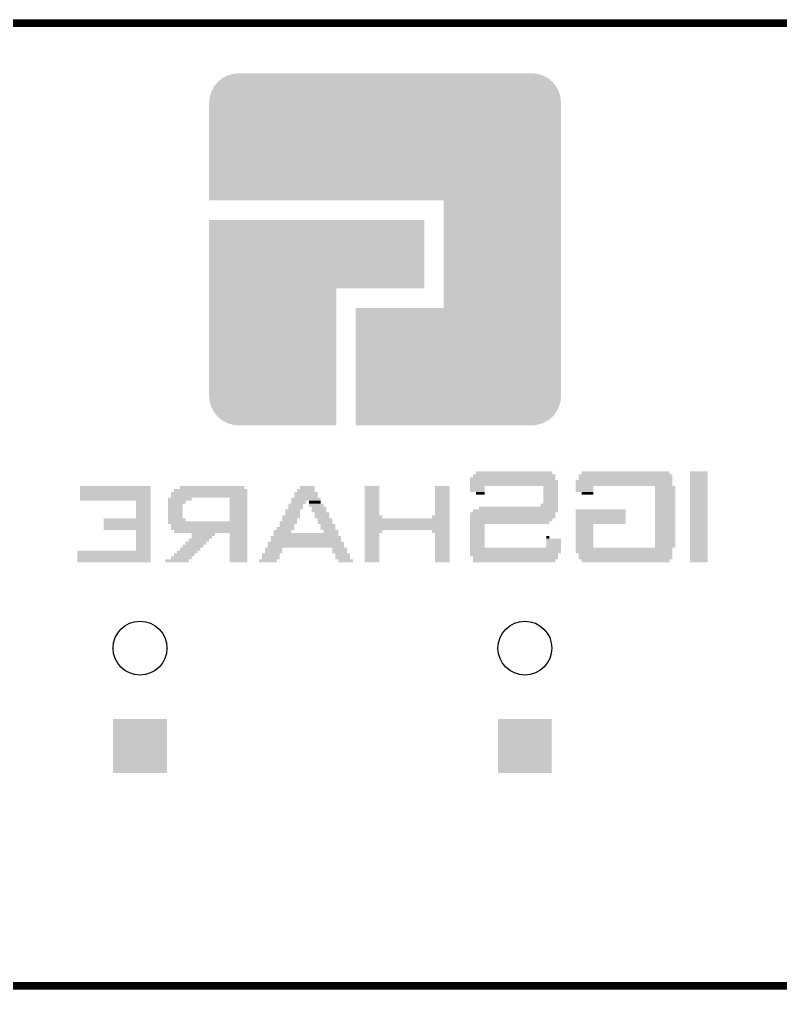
# Model space of a CAD drawing. Extents: x 0 to 150, y 0 to 25.
# Drawn here: x 71.87 to 91.64, y -0.1 to 25.1 of the extents above; entities that cross this region are included whole.
import ezdxf

# ---------------------------------------------------------------- set-up
doc = ezdxf.new("R2010")
doc.units = 0
doc.layers.get('0').update_dxf_attribs({"linetype": 'CONTINUOUS'})
doc.layers.add('MASK_BOTTOM_ART', color=5, linetype='CONTINUOUS')
doc.layers.add('SILK_BOTTOM_ART', color=12, linetype='CONTINUOUS')

# ---------------------------------------------------------------- blocks, each defined once
blk = doc.blocks.new('ROUND_14')
blk.add_circle((0, 0), 0.7)
blk = doc.blocks.new('SQUARE_29')
blk.add_solid([(0.7, 0.7), (0.7, -0.7), (-0.7, 0.7), (-0.7, -0.7)])

msp = doc.modelspace()

# ---------------------------------------------------------------- linework, layer by layer
at = {"layer": 'MASK_BOTTOM_ART', "const_width": 0.2}
msp.add_lwpolyline([(0, 2.75), (0, 1), (1, 0), (149, 0), (150, 1), (150, 24), (149, 25), (1, 25), (0, 24), (0, 2.75)], dxfattribs=at)
at = {"layer": 'SILK_BOTTOM_ART', "const_width": 0.2}
msp.add_lwpolyline([(0, 2.75), (0, 1), (1, 0), (149, 0), (150, 1), (150, 24), (149, 25), (1, 25), (0, 24), (0, 2.75)], dxfattribs=at)
at = {"layer": 'SILK_BOTTOM_ART'}
for points in [[(77.410702, 23.6848), (77.558002, 23.7), (85.327902, 23.6848), (85.178, 23.7)], [(76.9255, 23.3596), (77.019498, 23.476498), (85.813002, 23.3596), (85.716502, 23.476498)], [(77.019498, 23.476498), (77.019502, 23.476502), (85.716502, 23.476498), (85.716498, 23.476502)], [(77.019502, 23.476502), (77.136398, 23.5705), (85.716498, 23.476502), (85.6022, 23.5705)], [(77.136398, 23.5705), (77.136402, 23.570502), (85.6022, 23.5705), (85.602198, 23.570502)], [(77.136402, 23.570502), (77.265898, 23.6416), (85.602198, 23.570502), (85.470102, 23.6416)], [(77.265898, 23.6416), (77.265902, 23.641602), (85.470102, 23.6416), (85.470096, 23.641602)], [(77.265902, 23.641602), (77.410702, 23.6848), (85.470096, 23.641602), (85.327902, 23.6848)], [(76.8112, 23.085302), (76.854398, 23.230098), (85.9248, 23.085302), (85.881602, 23.230098)], [(76.854398, 23.230098), (76.8544, 23.230102), (85.881602, 23.230098), (85.8816, 23.230102)], [(76.8544, 23.230102), (76.925498, 23.359598), (85.8816, 23.230102), (85.813002, 23.359598)], [(76.925498, 23.359598), (76.9255, 23.3596), (85.813002, 23.359598), (85.813002, 23.3596)], [(76.796, 22.938), (76.811198, 23.085298), (85.94, 22.938), (85.9248, 23.085298)], [(76.796, 22.937998), (76.796, 22.938), (85.94, 22.937998), (85.94, 22.938)], [(76.796, 20.39802), (76.796, 22.937998), (85.94, 20.39802), (85.94, 22.937998)], [(76.811198, 23.085298), (76.8112, 23.085302), (85.9248, 23.085298), (85.9248, 23.085302)], [(82.89198, 20.398), (76.796, 20.39802), (85.94, 20.398), (85.94, 20.39802)], [(82.892, 17.60402), (82.89198, 20.398), (85.94, 17.60402), (85.94, 20.398)], [(76.796012, 18.112), (76.796018, 19.88998), (82.38398, 18.112), (82.384, 19.88998)], [(76.796018, 19.88998), (76.79602, 19.89), (82.384, 19.88998), (76.79602, 19.89)], [(76.796, 15.318002), (76.796012, 18.11198), (80.097984, 15.318002), (80.098, 18.11198)], [(76.796012, 18.11198), (76.796012, 18.112), (80.098, 18.11198), (82.38398, 18.112)], [(80.606004, 15.318), (80.60602, 17.604), (85.94, 15.318), (85.94, 17.604)], [(80.60602, 17.604), (82.892, 17.60402), (85.94, 17.604), (85.94, 17.60402)], [(76.8112, 15.168102), (76.796, 15.318002), (80.097982, 15.168102), (80.097984, 15.318002)], [(76.854398, 15.025902), (76.8112, 15.168102), (80.097982, 15.025902), (80.097982, 15.168102)], [(80.606002, 15.025898), (80.606004, 15.168098), (85.8816, 15.025898), (85.9248, 15.168098)], [(80.606004, 15.168098), (80.606004, 15.318), (85.9248, 15.168098), (85.94, 15.318)], [(76.925498, 14.893802), (76.854398, 15.025902), (80.09798, 14.893802), (80.097982, 15.025902)], [(77.019498, 14.777002), (76.925498, 14.893802), (80.09798, 14.777002), (80.09798, 14.893802)], [(80.606, 14.776998), (80.606002, 14.8938), (85.716498, 14.776998), (85.813, 14.8938)], [(80.606002, 14.8938), (80.606002, 15.025898), (85.813, 14.8938), (85.8816, 15.025898)], [(77.1364, 14.683), (77.019498, 14.777002), (80.09798, 14.683), (80.09798, 14.777002)], [(77.265898, 14.6144), (77.1364, 14.683), (80.09798, 14.6144), (80.09798, 14.683)], [(80.606, 14.682998), (80.606, 14.776998), (85.602198, 14.682998), (85.716498, 14.776998)], [(80.606, 14.614398), (80.606, 14.682998), (85.470098, 14.614398), (85.602198, 14.682998)], [(77.410698, 14.5712), (77.265898, 14.6144), (80.09798, 14.5712), (80.09798, 14.6144)], [(77.558002, 14.556), (77.410698, 14.5712), (80.09798, 14.556), (80.09798, 14.5712)], [(80.606, 14.5712), (80.606, 14.614398), (85.327898, 14.5712), (85.470098, 14.614398)], [(80.606, 14.55602), (80.606, 14.5712), (85.178194, 14.55602), (85.327898, 14.5712)], [(85.177998, 14.556), (80.606, 14.55602), (85.177998, 14.556), (85.178194, 14.55602)], [(83.73022, 13.36218), (83.73022, 13.3622), (85.7114, 13.36218), (83.73022, 13.3622)], [(83.73022, 13.286), (83.73022, 13.36218), (85.71138, 13.286), (85.7114, 13.36218)], [(86.47342, 13.36218), (86.47342, 13.3622), (88.7594, 13.36218), (86.47342, 13.3622)], [(86.47342, 13.286), (86.47342, 13.36218), (88.75938, 13.286), (88.7594, 13.36218)], [(89.29282, 13.36218), (89.29282, 13.3622), (89.75, 13.36218), (89.29282, 13.3622)], [(89.29282, 13.286), (89.29282, 13.36218), (89.74998, 13.286), (89.75, 13.36218)], [(83.57782, 13.20728), (83.57782, 13.2073), (85.7876, 13.20728), (83.57782, 13.2073)], [(83.57782, 13.1336), (83.57782, 13.20728), (85.78758, 13.1336), (85.7876, 13.20728)], [(83.57782, 13.13358), (83.57782, 13.1336), (85.8638, 13.13358), (83.57782, 13.1336)], [(83.57782, 13.0574), (83.57782, 13.13358), (85.86378, 13.0574), (85.8638, 13.13358)], [(83.65402, 13.28598), (83.65402, 13.286), (85.7876, 13.28598), (83.65402, 13.286)], [(83.65402, 13.2073), (83.65402, 13.28598), (85.78758, 13.2073), (85.7876, 13.28598)], [(86.32102, 13.13358), (86.32102, 13.1336), (88.8356, 13.13358), (86.32102, 13.1336)], [(86.32102, 13.0574), (86.32102, 13.13358), (88.83558, 13.0574), (88.8356, 13.13358)], [(86.39722, 13.28598), (86.39722, 13.286), (88.8356, 13.28598), (86.39722, 13.286)], [(86.39722, 13.2073), (86.39722, 13.28598), (88.83558, 13.2073), (88.8356, 13.28598)], [(86.39722, 13.20728), (86.39722, 13.2073), (88.8356, 13.20728), (86.39722, 13.2073)], [(86.39722, 13.1336), (86.39722, 13.20728), (88.83558, 13.1336), (88.8356, 13.20728)], [(89.29282, 13.28598), (89.29282, 13.286), (89.75, 13.28598), (89.29282, 13.286)], [(89.29282, 13.2073), (89.29282, 13.28598), (89.74998, 13.2073), (89.75, 13.28598)], [(89.29282, 13.20728), (89.29282, 13.2073), (89.75, 13.20728), (89.29282, 13.2073)], [(89.29282, 13.1336), (89.29282, 13.20728), (89.74998, 13.1336), (89.75, 13.20728)], [(89.29282, 13.13358), (89.29282, 13.1336), (89.75, 13.13358), (89.29282, 13.1336)], [(89.29282, 13.0574), (89.29282, 13.13358), (89.74998, 13.0574), (89.75, 13.13358)], [(73.44322, 12.98118), (73.44322, 12.9812), (75.2745, 12.98118), (73.44322, 12.9812)], [(73.44322, 12.905), (73.44322, 12.98118), (75.27448, 12.905), (75.2745, 12.98118)], [(73.44322, 12.90498), (73.44322, 12.905), (75.2745, 12.90498), (73.44322, 12.905)], [(73.44322, 12.8288), (73.44322, 12.90498), (75.27448, 12.8288), (75.2745, 12.90498)], [(75.88162, 12.90498), (75.88162, 12.905), (77.7866, 12.90498), (75.88162, 12.905)], [(75.88162, 12.8288), (75.88162, 12.90498), (77.78658, 12.8288), (77.7866, 12.90498)], [(76.03402, 12.98118), (76.03402, 12.9812), (77.7104, 12.98118), (76.03402, 12.9812)], [(76.03402, 12.905), (76.03402, 12.98118), (77.71038, 12.905), (77.7104, 12.98118)], [(79.08202, 12.90498), (79.08202, 12.905), (79.5392, 12.90498), (79.08202, 12.905)], [(79.08202, 12.8288), (79.08202, 12.90498), (79.53918, 12.8288), (79.5392, 12.90498)], [(79.15822, 12.98118), (79.15822, 12.9812), (79.5392, 12.98118), (79.15822, 12.9812)], [(79.15822, 12.905), (79.15822, 12.98118), (79.53918, 12.905), (79.5392, 12.98118)], [(80.83462, 12.98118), (80.83462, 12.9812), (81.2156, 12.98118), (80.83462, 12.9812)], [(80.83462, 12.905), (80.83462, 12.98118), (81.21558, 12.905), (81.2156, 12.98118)], [(80.83462, 12.90498), (80.83462, 12.905), (81.2156, 12.90498), (80.83462, 12.905)], [(80.83462, 12.8288), (80.83462, 12.90498), (81.21558, 12.8288), (81.2156, 12.90498)], [(82.66342, 12.98118), (82.66342, 12.9812), (83.0444, 12.98118), (82.66342, 12.9812)], [(82.66342, 12.905), (82.66342, 12.98118), (83.04438, 12.905), (83.0444, 12.98118)], [(82.66342, 12.90498), (82.66342, 12.905), (83.0444, 12.90498), (82.66342, 12.905)], [(82.66342, 12.8288), (82.66342, 12.90498), (83.04438, 12.8288), (83.0444, 12.90498)], [(83.57782, 13.05738), (83.57782, 13.0574), (85.8638, 13.05738), (83.57782, 13.0574)], [(83.57782, 12.9812), (83.57782, 13.05738), (85.86378, 12.9812), (85.8638, 13.05738)], [(83.57782, 12.98118), (83.57782, 12.9812), (83.9588, 12.98118), (83.57782, 12.9812)], [(83.57782, 12.905), (83.57782, 12.98118), (83.95878, 12.905), (83.9588, 12.98118)], [(83.57782, 12.90498), (83.57782, 12.905), (83.9588, 12.90498), (83.57782, 12.905)], [(83.57782, 12.8288), (83.57782, 12.90498), (83.95878, 12.8288), (83.9588, 12.90498)], [(85.48282, 12.98118), (85.48282, 12.9812), (85.8638, 12.98118), (85.48282, 12.9812)], [(85.48282, 12.905), (85.48282, 12.98118), (85.86378, 12.905), (85.8638, 12.98118)], [(85.48282, 12.90498), (85.48282, 12.905), (85.8638, 12.90498), (85.48282, 12.905)], [(85.48282, 12.8288), (85.48282, 12.90498), (85.86378, 12.8288), (85.8638, 12.90498)], [(86.32102, 13.05738), (86.32102, 13.0574), (88.8356, 13.05738), (86.32102, 13.0574)], [(86.32102, 12.9812), (86.32102, 13.05738), (88.83558, 12.9812), (88.8356, 13.05738)], [(86.32102, 12.98118), (86.32102, 12.9812), (86.7782, 12.98118), (86.32102, 12.9812)], [(86.32102, 12.905), (86.32102, 12.98118), (86.77818, 12.905), (86.7782, 12.98118)], [(86.32102, 12.90498), (86.32102, 12.905), (86.7782, 12.90498), (86.32102, 12.905)], [(86.32102, 12.8288), (86.32102, 12.90498), (86.77818, 12.8288), (86.7782, 12.90498)], [(88.37842, 12.98118), (88.37842, 12.9812), (88.9118, 12.98118), (88.37842, 12.9812)], [(88.37842, 12.905), (88.37842, 12.98118), (88.91178, 12.905), (88.9118, 12.98118)], [(88.37842, 12.90498), (88.37842, 12.905), (88.9118, 12.90498), (88.37842, 12.905)], [(88.37842, 12.8288), (88.37842, 12.90498), (88.91178, 12.8288), (88.9118, 12.90498)], [(89.29282, 13.05738), (89.29282, 13.0574), (89.75, 13.05738), (89.29282, 13.0574)], [(89.29282, 12.9812), (89.29282, 13.05738), (89.74998, 12.9812), (89.75, 13.05738)], [(89.29282, 12.98118), (89.29282, 12.9812), (89.75, 12.98118), (89.29282, 12.9812)], [(89.29282, 12.905), (89.29282, 12.98118), (89.74998, 12.905), (89.75, 12.98118)], [(89.29282, 12.90498), (89.29282, 12.905), (89.75, 12.90498), (89.29282, 12.905)], [(89.29282, 12.8288), (89.29282, 12.90498), (89.74998, 12.8288), (89.75, 12.90498)], [(73.44322, 12.82878), (73.44322, 12.8288), (75.2745, 12.82878), (73.44322, 12.8288)], [(73.44322, 12.7526), (73.44322, 12.82878), (75.27448, 12.7526), (75.2745, 12.82878)], [(73.44322, 12.75258), (73.44322, 12.7526), (75.2745, 12.75258), (73.44322, 12.7526)], [(73.44322, 12.6764), (73.44322, 12.75258), (75.27448, 12.6764), (75.2745, 12.75258)], [(73.44322, 12.67638), (73.44322, 12.6764), (75.2745, 12.67638), (73.44322, 12.6764)], [(73.44322, 12.6002), (73.44322, 12.67638), (75.27448, 12.6002), (75.2745, 12.67638)], [(74.89102, 12.60018), (74.89102, 12.6002), (75.2745, 12.60018), (74.89102, 12.6002)], [(74.89102, 12.524), (74.89102, 12.60018), (75.27448, 12.524), (75.2745, 12.60018)], [(75.72922, 12.67638), (75.72922, 12.6764), (76.3388, 12.67638), (75.72922, 12.6764)], [(75.72922, 12.6002), (75.72922, 12.67638), (76.33878, 12.6002), (76.3388, 12.67638)], [(75.72922, 12.60018), (75.72922, 12.6002), (76.1864, 12.60018), (75.72922, 12.6002)], [(75.72922, 12.524), (75.72922, 12.60018), (76.18638, 12.524), (76.1864, 12.60018)], [(75.80542, 12.82878), (75.80542, 12.8288), (77.7866, 12.82878), (75.80542, 12.8288)], [(75.80542, 12.7526), (75.80542, 12.82878), (77.78658, 12.7526), (77.7866, 12.82878)], [(75.80542, 12.75258), (75.80542, 12.7526), (77.7866, 12.75258), (75.80542, 12.7526)], [(75.80542, 12.6764), (75.80542, 12.75258), (77.78658, 12.6764), (77.7866, 12.75258)], [(77.32942, 12.67638), (77.32942, 12.6764), (77.7866, 12.67638), (77.32942, 12.6764)], [(77.32942, 12.6002), (77.32942, 12.67638), (77.78658, 12.6002), (77.7866, 12.67638)], [(77.32942, 12.60018), (77.32942, 12.6002), (77.7866, 12.60018), (77.32942, 12.6002)], [(77.32942, 12.524), (77.32942, 12.60018), (77.78658, 12.524), (77.7866, 12.60018)], [(78.92962, 12.67638), (78.92962, 12.6764), (79.6916, 12.67638), (78.92962, 12.6764)], [(78.92962, 12.6002), (78.92962, 12.67638), (79.69158, 12.6002), (79.6916, 12.67638)], [(78.92962, 12.60018), (78.92962, 12.6002), (79.3106, 12.60018), (78.92962, 12.6002)], [(78.92962, 12.524), (78.92962, 12.60018), (79.31058, 12.524), (79.3106, 12.60018)], [(79.00582, 12.82878), (79.00582, 12.8288), (79.6154, 12.82878), (79.00582, 12.8288)], [(79.00582, 12.7526), (79.00582, 12.82878), (79.61538, 12.7526), (79.6154, 12.82878)], [(79.00582, 12.75258), (79.00582, 12.7526), (79.6154, 12.75258), (79.00582, 12.7526)], [(79.00582, 12.6764), (79.00582, 12.75258), (79.61538, 12.6764), (79.6154, 12.75258)], [(79.38932, 12.60018), (79.38932, 12.6002), (79.6916, 12.60018), (79.38932, 12.6002)], [(79.38932, 12.524), (79.38932, 12.60018), (79.69158, 12.524), (79.6916, 12.60018)], [(80.83462, 12.82878), (80.83462, 12.8288), (81.2156, 12.82878), (80.83462, 12.8288)], [(80.83462, 12.7526), (80.83462, 12.82878), (81.21558, 12.7526), (81.2156, 12.82878)], [(80.83462, 12.75258), (80.83462, 12.7526), (81.2156, 12.75258), (80.83462, 12.7526)], [(80.83462, 12.6764), (80.83462, 12.75258), (81.21558, 12.6764), (81.2156, 12.75258)], [(80.83462, 12.67638), (80.83462, 12.6764), (81.2156, 12.67638), (80.83462, 12.6764)], [(80.83462, 12.6002), (80.83462, 12.67638), (81.21558, 12.6002), (81.2156, 12.67638)], [(80.83462, 12.60018), (80.83462, 12.6002), (81.2156, 12.60018), (80.83462, 12.6002)], [(80.83462, 12.524), (80.83462, 12.60018), (81.21558, 12.524), (81.2156, 12.60018)], [(82.66342, 12.82878), (82.66342, 12.8288), (83.0444, 12.82878), (82.66342, 12.8288)], [(82.66342, 12.7526), (82.66342, 12.82878), (83.04438, 12.7526), (83.0444, 12.82878)], [(82.66342, 12.75258), (82.66342, 12.7526), (83.0444, 12.75258), (82.66342, 12.7526)], [(82.66342, 12.6764), (82.66342, 12.75258), (83.04438, 12.6764), (83.0444, 12.75258)], [(82.66342, 12.67638), (82.66342, 12.6764), (83.0444, 12.67638), (82.66342, 12.6764)], [(82.66342, 12.6002), (82.66342, 12.67638), (83.04438, 12.6002), (83.0444, 12.67638)], [(82.66342, 12.60018), (82.66342, 12.6002), (83.0444, 12.60018), (82.66342, 12.6002)], [(82.66342, 12.524), (82.66342, 12.60018), (83.04438, 12.524), (83.0444, 12.60018)], [(83.73022, 12.82878), (83.73022, 12.8288), (83.9588, 12.82878), (83.73022, 12.8288)], [(83.73022, 12.7526), (83.73022, 12.82878), (83.95878, 12.7526), (83.9588, 12.82878)], [(85.48282, 12.82878), (85.48282, 12.8288), (85.8638, 12.82878), (85.48282, 12.8288)], [(85.48282, 12.7526), (85.48282, 12.82878), (85.86378, 12.7526), (85.8638, 12.82878)], [(85.48282, 12.75258), (85.48282, 12.7526), (85.8638, 12.75258), (85.48282, 12.7526)], [(85.48282, 12.6764), (85.48282, 12.75258), (85.86378, 12.6764), (85.8638, 12.75258)], [(85.48282, 12.67638), (85.48282, 12.6764), (85.8638, 12.67638), (85.48282, 12.6764)], [(85.48282, 12.6002), (85.48282, 12.67638), (85.86378, 12.6002), (85.8638, 12.67638)], [(85.48282, 12.60018), (85.48282, 12.6002), (85.8638, 12.60018), (85.48282, 12.6002)], [(85.48282, 12.524), (85.48282, 12.60018), (85.86378, 12.524), (85.8638, 12.60018)], [(86.47342, 12.82878), (86.47342, 12.8288), (86.7782, 12.82878), (86.47342, 12.8288)], [(86.47342, 12.7526), (86.47342, 12.82878), (86.77818, 12.7526), (86.7782, 12.82878)], [(88.37842, 12.82878), (88.37842, 12.8288), (88.9118, 12.82878), (88.37842, 12.8288)], [(88.37842, 12.7526), (88.37842, 12.82878), (88.91178, 12.7526), (88.9118, 12.82878)], [(88.37842, 12.75258), (88.37842, 12.7526), (88.9118, 12.75258), (88.37842, 12.7526)], [(88.37842, 12.6764), (88.37842, 12.75258), (88.91178, 12.6764), (88.9118, 12.75258)], [(88.37842, 12.67638), (88.37842, 12.6764), (88.9118, 12.67638), (88.37842, 12.6764)], [(88.37842, 12.6002), (88.37842, 12.67638), (88.91178, 12.6002), (88.9118, 12.67638)], [(88.37842, 12.60018), (88.37842, 12.6002), (88.9118, 12.60018), (88.37842, 12.6002)], [(88.37842, 12.524), (88.37842, 12.60018), (88.91178, 12.524), (88.9118, 12.60018)], [(89.29282, 12.82878), (89.29282, 12.8288), (89.75, 12.82878), (89.29282, 12.8288)], [(89.29282, 12.7526), (89.29282, 12.82878), (89.74998, 12.7526), (89.75, 12.82878)], [(89.29282, 12.75258), (89.29282, 12.7526), (89.75, 12.75258), (89.29282, 12.7526)], [(89.29282, 12.6764), (89.29282, 12.75258), (89.74998, 12.6764), (89.75, 12.75258)], [(89.29282, 12.67638), (89.29282, 12.6764), (89.75, 12.67638), (89.29282, 12.6764)], [(89.29282, 12.6002), (89.29282, 12.67638), (89.74998, 12.6002), (89.75, 12.67638)], [(89.29282, 12.60018), (89.29282, 12.6002), (89.75, 12.60018), (89.29282, 12.6002)], [(89.29282, 12.524), (89.29282, 12.60018), (89.74998, 12.524), (89.75, 12.60018)], [(74.89102, 12.52398), (74.89102, 12.524), (75.2745, 12.52398), (74.89102, 12.524)], [(74.89102, 12.4478), (74.89102, 12.52398), (75.27448, 12.4478), (75.2745, 12.52398)], [(74.89102, 12.44778), (74.89102, 12.4478), (75.2745, 12.44778), (74.89102, 12.4478)], [(74.89102, 12.3716), (74.89102, 12.44778), (75.27448, 12.3716), (75.2745, 12.44778)], [(74.89102, 12.37158), (74.89102, 12.3716), (75.2745, 12.37158), (74.89102, 12.3716)], [(74.89102, 12.2929), (74.89102, 12.37158), (75.27448, 12.2929), (75.2745, 12.37158)], [(75.72922, 12.52398), (75.72922, 12.524), (76.1102, 12.52398), (75.72922, 12.524)], [(75.72922, 12.4478), (75.72922, 12.52398), (76.11018, 12.4478), (76.1102, 12.52398)], [(75.72922, 12.44778), (75.72922, 12.4478), (76.1102, 12.44778), (75.72922, 12.4478)], [(75.72922, 12.3716), (75.72922, 12.44778), (76.11018, 12.3716), (76.1102, 12.44778)], [(75.72922, 12.37158), (75.72922, 12.3716), (76.1102, 12.37158), (75.72922, 12.3716)], [(75.72922, 12.2929), (75.72922, 12.37158), (76.11018, 12.2929), (76.1102, 12.37158)], [(77.32942, 12.52398), (77.32942, 12.524), (77.7866, 12.52398), (77.32942, 12.524)], [(77.32942, 12.4478), (77.32942, 12.52398), (77.78658, 12.4478), (77.7866, 12.52398)], [(77.32942, 12.44778), (77.32942, 12.4478), (77.7866, 12.44778), (77.32942, 12.4478)], [(77.32942, 12.3716), (77.32942, 12.44778), (77.78658, 12.3716), (77.7866, 12.44778)], [(77.32942, 12.37158), (77.32942, 12.3716), (77.7866, 12.37158), (77.32942, 12.3716)], [(77.32942, 12.2929), (77.32942, 12.37158), (77.78658, 12.2929), (77.7866, 12.37158)], [(78.77722, 12.37158), (78.77722, 12.3716), (79.1582, 12.37158), (78.77722, 12.3716)], [(78.77722, 12.2929), (78.77722, 12.37158), (79.15818, 12.2929), (79.1582, 12.37158)], [(78.85342, 12.52398), (78.85342, 12.524), (79.2344, 12.52398), (78.85342, 12.524)], [(78.85342, 12.4478), (78.85342, 12.52398), (79.23438, 12.4478), (79.2344, 12.52398)], [(78.85342, 12.44778), (78.85342, 12.4478), (79.2344, 12.44778), (78.85342, 12.4478)], [(78.85342, 12.3716), (78.85342, 12.44778), (79.23438, 12.3716), (79.2344, 12.44778)], [(79.38932, 12.52398), (79.38932, 12.524), (79.7678, 12.52398), (79.38932, 12.524)], [(79.38932, 12.4478), (79.38932, 12.52398), (79.76778, 12.4478), (79.7678, 12.52398)], [(79.46302, 12.44778), (79.46302, 12.4478), (79.844, 12.44778), (79.46302, 12.4478)], [(79.46302, 12.3716), (79.46302, 12.44778), (79.84398, 12.3716), (79.844, 12.44778)], [(79.46302, 12.37158), (79.46302, 12.3716), (79.844, 12.37158), (79.46302, 12.3716)], [(79.46302, 12.2929), (79.46302, 12.37158), (79.84398, 12.2929), (79.844, 12.37158)], [(80.83462, 12.52398), (80.83462, 12.524), (81.2156, 12.52398), (80.83462, 12.524)], [(80.83462, 12.4478), (80.83462, 12.52398), (81.21558, 12.4478), (81.2156, 12.52398)], [(80.83462, 12.44778), (80.83462, 12.4478), (81.2156, 12.44778), (80.83462, 12.4478)], [(80.83462, 12.3716), (80.83462, 12.44778), (81.21558, 12.3716), (81.2156, 12.44778)], [(80.83462, 12.37158), (80.83462, 12.3716), (81.2156, 12.37158), (80.83462, 12.3716)], [(80.83462, 12.2929), (80.83462, 12.37158), (81.21558, 12.2929), (81.2156, 12.37158)], [(82.66342, 12.52398), (82.66342, 12.524), (83.0444, 12.52398), (82.66342, 12.524)], [(82.66342, 12.4478), (82.66342, 12.52398), (83.04438, 12.4478), (83.0444, 12.52398)], [(82.66342, 12.44778), (82.66342, 12.4478), (83.0444, 12.44778), (82.66342, 12.4478)], [(82.66342, 12.3716), (82.66342, 12.44778), (83.04438, 12.3716), (83.0444, 12.44778)], [(82.66342, 12.37158), (82.66342, 12.3716), (83.0444, 12.37158), (82.66342, 12.3716)], [(82.66342, 12.2929), (82.66342, 12.37158), (83.04438, 12.2929), (83.0444, 12.37158)], [(83.65402, 12.37158), (83.65402, 12.3716), (85.8638, 12.37158), (83.65402, 12.3716)], [(83.65402, 12.2929), (83.65402, 12.37158), (85.86378, 12.2929), (85.8638, 12.37158)], [(83.80642, 12.44778), (83.80642, 12.4478), (85.8638, 12.44778), (83.80642, 12.4478)], [(83.80642, 12.3716), (83.80642, 12.44778), (85.86378, 12.3716), (85.8638, 12.44778)], [(85.40662, 12.52398), (85.40662, 12.524), (85.8638, 12.52398), (85.40662, 12.524)], [(85.40662, 12.4478), (85.40662, 12.52398), (85.86378, 12.4478), (85.8638, 12.52398)], [(86.32102, 12.37158), (86.32102, 12.3716), (87.6164, 12.37158), (86.32102, 12.3716)], [(86.32102, 12.2929), (86.32102, 12.37158), (87.61638, 12.2929), (87.6164, 12.37158)], [(88.37842, 12.52398), (88.37842, 12.524), (88.9118, 12.52398), (88.37842, 12.524)], [(88.37842, 12.4478), (88.37842, 12.52398), (88.91178, 12.4478), (88.9118, 12.52398)], [(88.37842, 12.44778), (88.37842, 12.4478), (88.9118, 12.44778), (88.37842, 12.4478)], [(88.37842, 12.3716), (88.37842, 12.44778), (88.91178, 12.3716), (88.9118, 12.44778)], [(88.37842, 12.37158), (88.37842, 12.3716), (88.9118, 12.37158), (88.37842, 12.3716)], [(88.37842, 12.2929), (88.37842, 12.37158), (88.91178, 12.2929), (88.9118, 12.37158)], [(89.29282, 12.52398), (89.29282, 12.524), (89.75, 12.52398), (89.29282, 12.524)], [(89.29282, 12.4478), (89.29282, 12.52398), (89.74998, 12.4478), (89.75, 12.52398)], [(89.29282, 12.44778), (89.29282, 12.4478), (89.75, 12.44778), (89.29282, 12.4478)], [(89.29282, 12.3716), (89.29282, 12.44778), (89.74998, 12.3716), (89.75, 12.44778)], [(89.29282, 12.37158), (89.29282, 12.3716), (89.75, 12.37158), (89.29282, 12.3716)], [(89.29282, 12.2929), (89.29282, 12.37158), (89.74998, 12.2929), (89.75, 12.37158)], [(74.05282, 12.14298), (74.05282, 12.143), (75.2745, 12.14298), (74.05282, 12.143)], [(74.05282, 12.0668), (74.05282, 12.14298), (75.27448, 12.0668), (75.2745, 12.14298)], [(74.89102, 12.29288), (74.89102, 12.2929), (75.2745, 12.29288), (74.89102, 12.2929)], [(74.89102, 12.2192), (74.89102, 12.29288), (75.27448, 12.2192), (75.2745, 12.29288)], [(74.89102, 12.21918), (74.89102, 12.2192), (75.2745, 12.21918), (74.89102, 12.2192)], [(74.89102, 12.143), (74.89102, 12.21918), (75.27448, 12.143), (75.2745, 12.21918)], [(75.72922, 12.29288), (75.72922, 12.2929), (76.1102, 12.29288), (75.72922, 12.2929)], [(75.72922, 12.2192), (75.72922, 12.29288), (76.11018, 12.2192), (76.1102, 12.29288)], [(75.72922, 12.21918), (75.72922, 12.2192), (76.1102, 12.21918), (75.72922, 12.2192)], [(75.72922, 12.143), (75.72922, 12.21918), (76.11018, 12.143), (76.1102, 12.21918)], [(75.72922, 12.14298), (75.72922, 12.143), (76.1864, 12.14298), (75.72922, 12.143)], [(75.72922, 12.0668), (75.72922, 12.14298), (76.18638, 12.0668), (76.1864, 12.14298)], [(77.32942, 12.29288), (77.32942, 12.2929), (77.7866, 12.29288), (77.32942, 12.2929)], [(77.32942, 12.2192), (77.32942, 12.29288), (77.78658, 12.2192), (77.7866, 12.29288)], [(77.32942, 12.21918), (77.32942, 12.2192), (77.7866, 12.21918), (77.32942, 12.2192)], [(77.32942, 12.143), (77.32942, 12.21918), (77.78658, 12.143), (77.7866, 12.21918)], [(77.32942, 12.14298), (77.32942, 12.143), (77.7866, 12.14298), (77.32942, 12.143)], [(77.32942, 12.0668), (77.32942, 12.14298), (77.78658, 12.0668), (77.7866, 12.14298)], [(78.70102, 12.21918), (78.70102, 12.2192), (79.1582, 12.21918), (78.70102, 12.2192)], [(78.70102, 12.143), (78.70102, 12.21918), (79.15818, 12.143), (79.1582, 12.21918)], [(78.70102, 12.14298), (78.70102, 12.143), (79.082, 12.14298), (78.70102, 12.143)], [(78.70102, 12.0668), (78.70102, 12.14298), (79.08198, 12.0668), (79.082, 12.14298)], [(78.77722, 12.29288), (78.77722, 12.2929), (79.1582, 12.29288), (78.77722, 12.2929)], [(78.77722, 12.2192), (78.77722, 12.29288), (79.15818, 12.2192), (79.1582, 12.29288)], [(79.53922, 12.29288), (79.53922, 12.2929), (79.9202, 12.29288), (79.53922, 12.2929)], [(79.53922, 12.2192), (79.53922, 12.29288), (79.92018, 12.2192), (79.9202, 12.29288)], [(79.53922, 12.21918), (79.53922, 12.2192), (79.9202, 12.21918), (79.53922, 12.2192)], [(79.53922, 12.143), (79.53922, 12.21918), (79.92018, 12.143), (79.9202, 12.21918)], [(79.61542, 12.14298), (79.61542, 12.143), (79.9964, 12.14298), (79.61542, 12.143)], [(79.61542, 12.0668), (79.61542, 12.14298), (79.99638, 12.0668), (79.9964, 12.14298)], [(80.83462, 12.29288), (80.83462, 12.2929), (81.2156, 12.29288), (80.83462, 12.2929)], [(80.83462, 12.2192), (80.83462, 12.29288), (81.21558, 12.2192), (81.2156, 12.29288)], [(80.83462, 12.21918), (80.83462, 12.2192), (81.2918, 12.21918), (80.83462, 12.2192)], [(80.83462, 12.143), (80.83462, 12.21918), (81.29178, 12.143), (81.2918, 12.21918)], [(80.83462, 12.14298), (80.83462, 12.143), (83.0444, 12.14298), (80.83462, 12.143)], [(80.83462, 12.0668), (80.83462, 12.14298), (83.04438, 12.0668), (83.0444, 12.14298)], [(82.58972, 12.21918), (82.58972, 12.2192), (83.0444, 12.21918), (82.58972, 12.2192)], [(82.58972, 12.143), (82.58972, 12.21918), (83.04438, 12.143), (83.0444, 12.21918)], [(82.66342, 12.29288), (82.66342, 12.2929), (83.0444, 12.29288), (82.66342, 12.2929)], [(82.66342, 12.2192), (82.66342, 12.29288), (83.04438, 12.2192), (83.0444, 12.29288)], [(83.57782, 12.29288), (83.57782, 12.2929), (85.7876, 12.29288), (83.57782, 12.2929)], [(83.57782, 12.2192), (83.57782, 12.29288), (85.78758, 12.2192), (85.7876, 12.29288)], [(83.57782, 12.21918), (83.57782, 12.2192), (85.7876, 12.21918), (83.57782, 12.2192)], [(83.57782, 12.143), (83.57782, 12.21918), (85.78758, 12.143), (85.7876, 12.21918)], [(83.57782, 12.14298), (83.57782, 12.143), (85.7114, 12.14298), (83.57782, 12.143)], [(83.57782, 12.0668), (83.57782, 12.14298), (85.71138, 12.0668), (85.7114, 12.14298)], [(86.32102, 12.29288), (86.32102, 12.2929), (87.6164, 12.29288), (86.32102, 12.2929)], [(86.32102, 12.2192), (86.32102, 12.29288), (87.61638, 12.2192), (87.6164, 12.29288)], [(86.32102, 12.21918), (86.32102, 12.2192), (87.6164, 12.21918), (86.32102, 12.2192)], [(86.32102, 12.143), (86.32102, 12.21918), (87.61638, 12.143), (87.6164, 12.21918)], [(86.32102, 12.14298), (86.32102, 12.143), (87.6164, 12.14298), (86.32102, 12.143)], [(86.32102, 12.0668), (86.32102, 12.14298), (87.61638, 12.0668), (87.6164, 12.14298)], [(88.37842, 12.29288), (88.37842, 12.2929), (88.9118, 12.29288), (88.37842, 12.2929)], [(88.37842, 12.2192), (88.37842, 12.29288), (88.91178, 12.2192), (88.9118, 12.29288)], [(88.37842, 12.21918), (88.37842, 12.2192), (88.9118, 12.21918), (88.37842, 12.2192)], [(88.37842, 12.143), (88.37842, 12.21918), (88.91178, 12.143), (88.9118, 12.21918)], [(88.37842, 12.14298), (88.37842, 12.143), (88.9118, 12.14298), (88.37842, 12.143)], [(88.37842, 12.0668), (88.37842, 12.14298), (88.91178, 12.0668), (88.9118, 12.14298)], [(89.29282, 12.29288), (89.29282, 12.2929), (89.75, 12.29288), (89.29282, 12.2929)], [(89.29282, 12.2192), (89.29282, 12.29288), (89.74998, 12.2192), (89.75, 12.29288)], [(89.29282, 12.21918), (89.29282, 12.2192), (89.75, 12.21918), (89.29282, 12.2192)], [(89.29282, 12.143), (89.29282, 12.21918), (89.74998, 12.143), (89.75, 12.21918)], [(89.29282, 12.14298), (89.29282, 12.143), (89.75, 12.14298), (89.29282, 12.143)], [(89.29282, 12.0668), (89.29282, 12.14298), (89.74998, 12.0668), (89.75, 12.14298)], [(74.05282, 12.06678), (74.05282, 12.0668), (75.2745, 12.06678), (74.05282, 12.0668)], [(74.05282, 11.9906), (74.05282, 12.06678), (75.27448, 11.9906), (75.2745, 12.06678)], [(74.05282, 11.99058), (74.05282, 11.9906), (75.2745, 11.99058), (74.05282, 11.9906)], [(74.05282, 11.9144), (74.05282, 11.99058), (75.27448, 11.9144), (75.2745, 11.99058)], [(74.05282, 11.91438), (74.05282, 11.9144), (75.2745, 11.91438), (74.05282, 11.9144)], [(74.05282, 11.8382), (74.05282, 11.91438), (75.27448, 11.8382), (75.2745, 11.91438)], [(75.72922, 12.06678), (75.72922, 12.0668), (77.7866, 12.06678), (75.72922, 12.0668)], [(75.72922, 11.9906), (75.72922, 12.06678), (77.78658, 11.9906), (77.7866, 12.06678)], [(75.80542, 11.99058), (75.80542, 11.9906), (77.7866, 11.99058), (75.80542, 11.9906)], [(75.80542, 11.9144), (75.80542, 11.99058), (77.78658, 11.9144), (77.7866, 11.99058)], [(75.80542, 11.91438), (75.80542, 11.9144), (77.7866, 11.91438), (75.80542, 11.9144)], [(75.80542, 11.8382), (75.80542, 11.91438), (77.78658, 11.8382), (77.7866, 11.91438)], [(78.54862, 11.91438), (78.54862, 11.9144), (79.0058, 11.91438), (78.54862, 11.9144)], [(78.54862, 11.8382), (78.54862, 11.91438), (79.00578, 11.8382), (79.0058, 11.91438)], [(78.62482, 12.06678), (78.62482, 12.0668), (79.082, 12.06678), (78.62482, 12.0668)], [(78.62482, 11.9906), (78.62482, 12.06678), (79.08198, 11.9906), (79.082, 12.06678)], [(78.62482, 11.99058), (78.62482, 11.9906), (79.0058, 11.99058), (78.62482, 11.9906)], [(78.62482, 11.9144), (78.62482, 11.99058), (79.00578, 11.9144), (79.0058, 11.99058)], [(79.61542, 12.06678), (79.61542, 12.0668), (79.9964, 12.06678), (79.61542, 12.0668)], [(79.61542, 11.9906), (79.61542, 12.06678), (79.99638, 11.9906), (79.9964, 12.06678)], [(79.69162, 11.99058), (79.69162, 11.9906), (80.0726, 11.99058), (79.69162, 11.9906)], [(79.69162, 11.9144), (79.69162, 11.99058), (80.07258, 11.9144), (80.0726, 11.99058)], [(79.69162, 11.91438), (79.69162, 11.9144), (80.0726, 11.91438), (79.69162, 11.9144)], [(79.69162, 11.8382), (79.69162, 11.91438), (80.07258, 11.8382), (80.0726, 11.91438)], [(80.83462, 12.06678), (80.83462, 12.0668), (83.0444, 12.06678), (80.83462, 12.0668)], [(80.83462, 11.9906), (80.83462, 12.06678), (83.04438, 11.9906), (83.0444, 12.06678)], [(80.83462, 11.99058), (80.83462, 11.9906), (83.0444, 11.99058), (80.83462, 11.9906)], [(80.83462, 11.9144), (80.83462, 11.99058), (83.04438, 11.9144), (83.0444, 11.99058)], [(80.83462, 11.91438), (80.83462, 11.9144), (83.0444, 11.91438), (80.83462, 11.9144)], [(80.83462, 11.8382), (80.83462, 11.91438), (83.04438, 11.8382), (83.0444, 11.91438)], [(83.57782, 12.06678), (83.57782, 12.0668), (85.6352, 12.06678), (83.57782, 12.0668)], [(83.57782, 11.9906), (83.57782, 12.06678), (85.63518, 11.9906), (85.6352, 12.06678)], [(83.57782, 11.99058), (83.57782, 11.9906), (83.9588, 11.99058), (83.57782, 11.9906)], [(83.57782, 11.9144), (83.57782, 11.99058), (83.95878, 11.9144), (83.9588, 11.99058)], [(83.57782, 11.91438), (83.57782, 11.9144), (83.9588, 11.91438), (83.57782, 11.9144)], [(83.57782, 11.8382), (83.57782, 11.91438), (83.95878, 11.8382), (83.9588, 11.91438)], [(86.32102, 12.06678), (86.32102, 12.0668), (87.6164, 12.06678), (86.32102, 12.0668)], [(86.32102, 11.9906), (86.32102, 12.06678), (87.61638, 11.9906), (87.6164, 12.06678)], [(86.32102, 11.99058), (86.32102, 11.9906), (86.7782, 11.99058), (86.32102, 11.9906)], [(86.32102, 11.9144), (86.32102, 11.99058), (86.77818, 11.9144), (86.7782, 11.99058)], [(86.32102, 11.91438), (86.32102, 11.9144), (86.7782, 11.91438), (86.32102, 11.9144)], [(86.32102, 11.8382), (86.32102, 11.91438), (86.77818, 11.8382), (86.7782, 11.91438)], [(88.37842, 12.06678), (88.37842, 12.0668), (88.9118, 12.06678), (88.37842, 12.0668)], [(88.37842, 11.9906), (88.37842, 12.06678), (88.91178, 11.9906), (88.9118, 12.06678)], [(88.37842, 11.99058), (88.37842, 11.9906), (88.9118, 11.99058), (88.37842, 11.9906)], [(88.37842, 11.9144), (88.37842, 11.99058), (88.91178, 11.9144), (88.9118, 11.99058)], [(88.37842, 11.91438), (88.37842, 11.9144), (88.9118, 11.91438), (88.37842, 11.9144)], [(88.37842, 11.8382), (88.37842, 11.91438), (88.91178, 11.8382), (88.9118, 11.91438)], [(89.29282, 12.06678), (89.29282, 12.0668), (89.75, 12.06678), (89.29282, 12.0668)], [(89.29282, 11.9906), (89.29282, 12.06678), (89.74998, 11.9906), (89.75, 12.06678)], [(89.29282, 11.99058), (89.29282, 11.9906), (89.75, 11.99058), (89.29282, 11.9906)], [(89.29282, 11.9144), (89.29282, 11.99058), (89.74998, 11.9144), (89.75, 11.99058)], [(89.29282, 11.91438), (89.29282, 11.9144), (89.75, 11.91438), (89.29282, 11.9144)], [(89.29282, 11.8382), (89.29282, 11.91438), (89.74998, 11.8382), (89.75, 11.91438)], [(74.89102, 11.83818), (74.89102, 11.8382), (75.2745, 11.83818), (74.89102, 11.8382)], [(74.89102, 11.762), (74.89102, 11.83818), (75.27448, 11.762), (75.2745, 11.83818)], [(74.89102, 11.76198), (74.89102, 11.762), (75.2745, 11.76198), (74.89102, 11.762)], [(74.89102, 11.6858), (74.89102, 11.76198), (75.27448, 11.6858), (75.2745, 11.76198)], [(74.89102, 11.68578), (74.89102, 11.6858), (75.2745, 11.68578), (74.89102, 11.6858)], [(74.89102, 11.6096), (74.89102, 11.68578), (75.27448, 11.6096), (75.2745, 11.68578)], [(74.89102, 11.60958), (74.89102, 11.6096), (75.2745, 11.60958), (74.89102, 11.6096)], [(74.89102, 11.5334), (74.89102, 11.60958), (75.27448, 11.5334), (75.2745, 11.60958)], [(75.88162, 11.83818), (75.88162, 11.8382), (77.7866, 11.83818), (75.88162, 11.8382)], [(75.88162, 11.762), (75.88162, 11.83818), (77.78658, 11.762), (77.7866, 11.83818)], [(76.26262, 11.60958), (76.26262, 11.6096), (76.796, 11.60958), (76.26262, 11.6096)], [(76.26262, 11.5334), (76.26262, 11.60958), (76.79598, 11.5334), (76.796, 11.60958)], [(76.33882, 11.76198), (76.33882, 11.762), (76.9484, 11.76198), (76.33882, 11.762)], [(76.33882, 11.6858), (76.33882, 11.76198), (76.94838, 11.6858), (76.9484, 11.76198)], [(76.33882, 11.68578), (76.33882, 11.6858), (76.8722, 11.68578), (76.33882, 11.6858)], [(76.33882, 11.6096), (76.33882, 11.68578), (76.87218, 11.6096), (76.8722, 11.68578)], [(77.32942, 11.76198), (77.32942, 11.762), (77.7866, 11.76198), (77.32942, 11.762)], [(77.32942, 11.6858), (77.32942, 11.76198), (77.78658, 11.6858), (77.7866, 11.76198)], [(77.32942, 11.68578), (77.32942, 11.6858), (77.7866, 11.68578), (77.32942, 11.6858)], [(77.32942, 11.6096), (77.32942, 11.68578), (77.78658, 11.6096), (77.7866, 11.68578)], [(77.32942, 11.60958), (77.32942, 11.6096), (77.7866, 11.60958), (77.32942, 11.6096)], [(77.32942, 11.5334), (77.32942, 11.60958), (77.78658, 11.5334), (77.7866, 11.60958)], [(78.39622, 11.68578), (78.39622, 11.6858), (80.225, 11.68578), (78.39622, 11.6858)], [(78.39622, 11.6096), (78.39622, 11.68578), (80.22498, 11.6096), (80.225, 11.68578)], [(78.39622, 11.60958), (78.39622, 11.6096), (80.225, 11.60958), (78.39622, 11.6096)], [(78.39622, 11.5334), (78.39622, 11.60958), (80.22498, 11.5334), (80.225, 11.60958)], [(78.47242, 11.83818), (78.47242, 11.8382), (78.9296, 11.83818), (78.47242, 11.8382)], [(78.47242, 11.762), (78.47242, 11.83818), (78.92958, 11.762), (78.9296, 11.83818)], [(78.47242, 11.76198), (78.47242, 11.762), (80.1488, 11.76198), (78.47242, 11.762)], [(78.47242, 11.6858), (78.47242, 11.76198), (80.14878, 11.6858), (80.1488, 11.76198)], [(79.76782, 11.83818), (79.76782, 11.8382), (80.1488, 11.83818), (79.76782, 11.8382)], [(79.76782, 11.762), (79.76782, 11.83818), (80.14878, 11.762), (80.1488, 11.83818)], [(80.83462, 11.83818), (80.83462, 11.8382), (81.2918, 11.83818), (80.83462, 11.8382)], [(80.83462, 11.762), (80.83462, 11.83818), (81.29178, 11.762), (81.2918, 11.83818)], [(80.83462, 11.76198), (80.83462, 11.762), (81.2156, 11.76198), (80.83462, 11.762)], [(80.83462, 11.6858), (80.83462, 11.76198), (81.21558, 11.6858), (81.2156, 11.76198)], [(80.83462, 11.68578), (80.83462, 11.6858), (81.2156, 11.68578), (80.83462, 11.6858)], [(80.83462, 11.6096), (80.83462, 11.68578), (81.21558, 11.6096), (81.2156, 11.68578)], [(80.83462, 11.60958), (80.83462, 11.6096), (81.2156, 11.60958), (80.83462, 11.6096)], [(80.83462, 11.5334), (80.83462, 11.60958), (81.21558, 11.5334), (81.2156, 11.60958)], [(82.58972, 11.83818), (82.58972, 11.8382), (83.0444, 11.83818), (82.58972, 11.8382)], [(82.58972, 11.762), (82.58972, 11.83818), (83.04438, 11.762), (83.0444, 11.83818)], [(82.66342, 11.76198), (82.66342, 11.762), (83.0444, 11.76198), (82.66342, 11.762)], [(82.66342, 11.6858), (82.66342, 11.76198), (83.04438, 11.6858), (83.0444, 11.76198)], [(82.66342, 11.68578), (82.66342, 11.6858), (83.0444, 11.68578), (82.66342, 11.6858)], [(82.66342, 11.6096), (82.66342, 11.68578), (83.04438, 11.6096), (83.0444, 11.68578)], [(82.66342, 11.60958), (82.66342, 11.6096), (83.0444, 11.60958), (82.66342, 11.6096)], [(82.66342, 11.5334), (82.66342, 11.60958), (83.04438, 11.5334), (83.0444, 11.60958)], [(83.57782, 11.83818), (83.57782, 11.8382), (83.9588, 11.83818), (83.57782, 11.8382)], [(83.57782, 11.762), (83.57782, 11.83818), (83.95878, 11.762), (83.9588, 11.83818)], [(83.57782, 11.76198), (83.57782, 11.762), (83.9588, 11.76198), (83.57782, 11.762)], [(83.57782, 11.6858), (83.57782, 11.76198), (83.95878, 11.6858), (83.9588, 11.76198)], [(83.57782, 11.68578), (83.57782, 11.6858), (83.9588, 11.68578), (83.57782, 11.6858)], [(83.57782, 11.6096), (83.57782, 11.68578), (83.95878, 11.6096), (83.9588, 11.68578)], [(83.57782, 11.60958), (83.57782, 11.6096), (83.9588, 11.60958), (83.57782, 11.6096)], [(83.57782, 11.5334), (83.57782, 11.60958), (83.95878, 11.5334), (83.9588, 11.60958)], [(85.559, 11.60962), (85.559018, 11.68578), (85.63518, 11.60962), (85.6352, 11.68578)], [(85.63518, 11.6096), (85.559, 11.60962), (85.63518, 11.6096), (85.63518, 11.60962)], [(85.559018, 11.68578), (85.55902, 11.6858), (85.6352, 11.68578), (85.55902, 11.6858)], [(85.55902, 11.60958), (85.55902, 11.6096), (85.94, 11.60958), (85.55902, 11.6096)], [(85.55902, 11.5334), (85.55902, 11.60958), (85.93998, 11.5334), (85.94, 11.60958)], [(86.32102, 11.83818), (86.32102, 11.8382), (86.7782, 11.83818), (86.32102, 11.8382)], [(86.32102, 11.762), (86.32102, 11.83818), (86.77818, 11.762), (86.7782, 11.83818)], [(86.32102, 11.76198), (86.32102, 11.762), (86.7782, 11.76198), (86.32102, 11.762)], [(86.32102, 11.6858), (86.32102, 11.76198), (86.77818, 11.6858), (86.7782, 11.76198)], [(86.32102, 11.68578), (86.32102, 11.6858), (86.7782, 11.68578), (86.32102, 11.6858)], [(86.32102, 11.6096), (86.32102, 11.68578), (86.77818, 11.6096), (86.7782, 11.68578)], [(86.32102, 11.60958), (86.32102, 11.6096), (86.7782, 11.60958), (86.32102, 11.6096)], [(86.32102, 11.5334), (86.32102, 11.60958), (86.77818, 11.5334), (86.7782, 11.60958)], [(88.37842, 11.83818), (88.37842, 11.8382), (88.9118, 11.83818), (88.37842, 11.8382)], [(88.37842, 11.762), (88.37842, 11.83818), (88.91178, 11.762), (88.9118, 11.83818)], [(88.37842, 11.76198), (88.37842, 11.762), (88.9118, 11.76198), (88.37842, 11.762)], [(88.37842, 11.6858), (88.37842, 11.76198), (88.91178, 11.6858), (88.9118, 11.76198)], [(88.37842, 11.68578), (88.37842, 11.6858), (88.9118, 11.68578), (88.37842, 11.6858)], [(88.37842, 11.6096), (88.37842, 11.68578), (88.91178, 11.6096), (88.9118, 11.68578)], [(88.37842, 11.60958), (88.37842, 11.6096), (88.9118, 11.60958), (88.37842, 11.6096)], [(88.37842, 11.5334), (88.37842, 11.60958), (88.91178, 11.5334), (88.9118, 11.60958)], [(89.29282, 11.83818), (89.29282, 11.8382), (89.75, 11.83818), (89.29282, 11.8382)], [(89.29282, 11.762), (89.29282, 11.83818), (89.74998, 11.762), (89.75, 11.83818)], [(89.29282, 11.76198), (89.29282, 11.762), (89.75, 11.76198), (89.29282, 11.762)], [(89.29282, 11.6858), (89.29282, 11.76198), (89.74998, 11.6858), (89.75, 11.76198)], [(89.29282, 11.68578), (89.29282, 11.6858), (89.75, 11.68578), (89.29282, 11.6858)], [(89.29282, 11.6096), (89.29282, 11.68578), (89.74998, 11.6096), (89.75, 11.68578)], [(89.29282, 11.60958), (89.29282, 11.6096), (89.75, 11.60958), (89.29282, 11.6096)], [(89.29282, 11.5334), (89.29282, 11.60958), (89.74998, 11.5334), (89.75, 11.60958)], [(74.89102, 11.53338), (74.89102, 11.5334), (75.2745, 11.53338), (74.89102, 11.5334)], [(74.89102, 11.4572), (74.89102, 11.53338), (75.27448, 11.4572), (75.2745, 11.53338)], [(74.89102, 11.45718), (74.89102, 11.4572), (75.2745, 11.45718), (74.89102, 11.4572)], [(74.89102, 11.381), (74.89102, 11.45718), (75.27448, 11.381), (75.2745, 11.45718)], [(74.89102, 11.38098), (74.89102, 11.381), (75.2745, 11.38098), (74.89102, 11.381)], [(74.89102, 11.3048), (74.89102, 11.38098), (75.27448, 11.3048), (75.2745, 11.38098)], [(76.03402, 11.38098), (76.03402, 11.381), (76.5674, 11.38098), (76.03402, 11.381)], [(76.03402, 11.3048), (76.03402, 11.38098), (76.56738, 11.3048), (76.5674, 11.38098)], [(76.11022, 11.45718), (76.11022, 11.4572), (76.6436, 11.45718), (76.11022, 11.4572)], [(76.11022, 11.381), (76.11022, 11.45718), (76.64358, 11.381), (76.6436, 11.45718)], [(76.18642, 11.53338), (76.18642, 11.5334), (76.7198, 11.53338), (76.18642, 11.5334)], [(76.18642, 11.4572), (76.18642, 11.53338), (76.71978, 11.4572), (76.7198, 11.53338)], [(77.32942, 11.53338), (77.32942, 11.5334), (77.7866, 11.53338), (77.32942, 11.5334)], [(77.32942, 11.4572), (77.32942, 11.53338), (77.78658, 11.4572), (77.7866, 11.53338)], [(77.32942, 11.45718), (77.32942, 11.4572), (77.7866, 11.45718), (77.32942, 11.4572)], [(77.32942, 11.381), (77.32942, 11.45718), (77.78658, 11.381), (77.7866, 11.45718)], [(77.32942, 11.38098), (77.32942, 11.381), (77.7866, 11.38098), (77.32942, 11.381)], [(77.32942, 11.3048), (77.32942, 11.38098), (77.78658, 11.3048), (77.7866, 11.38098)], [(78.24382, 11.38098), (78.24382, 11.381), (78.701, 11.38098), (78.24382, 11.381)], [(78.24382, 11.3048), (78.24382, 11.38098), (78.70098, 11.3048), (78.701, 11.38098)], [(78.32002, 11.53338), (78.32002, 11.5334), (80.3012, 11.53338), (78.32002, 11.5334)], [(78.32002, 11.4572), (78.32002, 11.53338), (80.30118, 11.4572), (80.3012, 11.53338)], [(78.32002, 11.45718), (78.32002, 11.4572), (80.3012, 11.45718), (78.32002, 11.4572)], [(78.32002, 11.381), (78.32002, 11.45718), (80.30118, 11.381), (80.3012, 11.45718)], [(79.99642, 11.38098), (79.99642, 11.381), (80.3774, 11.38098), (79.99642, 11.381)], [(79.99642, 11.3048), (79.99642, 11.38098), (80.37738, 11.3048), (80.3774, 11.38098)], [(80.83462, 11.53338), (80.83462, 11.5334), (81.2156, 11.53338), (80.83462, 11.5334)], [(80.83462, 11.4572), (80.83462, 11.53338), (81.21558, 11.4572), (81.2156, 11.53338)], [(80.83462, 11.45718), (80.83462, 11.4572), (81.2156, 11.45718), (80.83462, 11.4572)], [(80.83462, 11.381), (80.83462, 11.45718), (81.21558, 11.381), (81.2156, 11.45718)], [(80.83462, 11.38098), (80.83462, 11.381), (81.2156, 11.38098), (80.83462, 11.381)], [(80.83462, 11.3048), (80.83462, 11.38098), (81.21558, 11.3048), (81.2156, 11.38098)], [(82.66342, 11.53338), (82.66342, 11.5334), (83.0444, 11.53338), (82.66342, 11.5334)], [(82.66342, 11.4572), (82.66342, 11.53338), (83.04438, 11.4572), (83.0444, 11.53338)], [(82.66342, 11.45718), (82.66342, 11.4572), (83.0444, 11.45718), (82.66342, 11.4572)], [(82.66342, 11.381), (82.66342, 11.45718), (83.04438, 11.381), (83.0444, 11.45718)], [(82.66342, 11.38098), (82.66342, 11.381), (83.0444, 11.38098), (82.66342, 11.381)], [(82.66342, 11.3048), (82.66342, 11.38098), (83.04438, 11.3048), (83.0444, 11.38098)], [(83.57782, 11.53338), (83.57782, 11.5334), (83.9588, 11.53338), (83.57782, 11.5334)], [(83.57782, 11.4572), (83.57782, 11.53338), (83.95878, 11.4572), (83.9588, 11.53338)], [(83.57782, 11.45718), (83.57782, 11.4572), (83.9588, 11.45718), (83.57782, 11.4572)], [(83.57782, 11.381), (83.57782, 11.45718), (83.95878, 11.381), (83.9588, 11.45718)], [(83.57782, 11.38098), (83.57782, 11.381), (85.94, 11.38098), (83.57782, 11.381)], [(83.57782, 11.3048), (83.57782, 11.38098), (85.93998, 11.3048), (85.94, 11.38098)], [(85.55902, 11.53338), (85.55902, 11.5334), (85.94, 11.53338), (85.55902, 11.5334)], [(85.55902, 11.4572), (85.55902, 11.53338), (85.93998, 11.4572), (85.94, 11.53338)], [(85.55902, 11.45718), (85.55902, 11.4572), (85.94, 11.45718), (85.55902, 11.4572)], [(85.55902, 11.381), (85.55902, 11.45718), (85.93998, 11.381), (85.94, 11.45718)], [(86.32102, 11.53338), (86.32102, 11.5334), (86.7782, 11.53338), (86.32102, 11.5334)], [(86.32102, 11.4572), (86.32102, 11.53338), (86.77818, 11.4572), (86.7782, 11.53338)], [(86.32102, 11.45718), (86.32102, 11.4572), (86.7782, 11.45718), (86.32102, 11.4572)], [(86.32102, 11.381), (86.32102, 11.45718), (86.77818, 11.381), (86.7782, 11.45718)], [(86.32102, 11.38098), (86.32102, 11.381), (88.8356, 11.38098), (86.32102, 11.381)], [(86.32102, 11.3048), (86.32102, 11.38098), (88.83558, 11.3048), (88.8356, 11.38098)], [(88.37842, 11.53338), (88.37842, 11.5334), (88.9118, 11.53338), (88.37842, 11.5334)], [(88.37842, 11.4572), (88.37842, 11.53338), (88.91178, 11.4572), (88.9118, 11.53338)], [(88.37842, 11.45718), (88.37842, 11.4572), (88.9118, 11.45718), (88.37842, 11.4572)], [(88.37842, 11.381), (88.37842, 11.45718), (88.91178, 11.381), (88.9118, 11.45718)], [(89.29282, 11.53338), (89.29282, 11.5334), (89.75, 11.53338), (89.29282, 11.5334)], [(89.29282, 11.4572), (89.29282, 11.53338), (89.74998, 11.4572), (89.75, 11.53338)], [(89.29282, 11.45718), (89.29282, 11.4572), (89.75, 11.45718), (89.29282, 11.4572)], [(89.29282, 11.381), (89.29282, 11.45718), (89.74998, 11.381), (89.75, 11.45718)], [(89.29282, 11.38098), (89.29282, 11.381), (89.75, 11.38098), (89.29282, 11.381)], [(89.29282, 11.3048), (89.29282, 11.38098), (89.74998, 11.3048), (89.75, 11.38098)], [(73.36702, 11.30478), (73.36702, 11.3048), (75.2745, 11.30478), (73.36702, 11.3048)], [(73.36702, 11.2286), (73.36702, 11.30478), (75.27448, 11.2286), (75.2745, 11.30478)], [(73.36702, 11.22858), (73.36702, 11.2286), (75.2745, 11.22858), (73.36702, 11.2286)], [(73.36702, 11.1524), (73.36702, 11.22858), (75.27448, 11.1524), (75.2745, 11.22858)], [(73.36702, 11.15238), (73.36702, 11.1524), (75.2745, 11.15238), (73.36702, 11.1524)], [(73.36702, 11.0762), (73.36702, 11.15238), (75.27448, 11.0762), (75.2745, 11.15238)], [(75.80542, 11.15238), (75.80542, 11.1524), (76.3388, 11.15238), (75.80542, 11.1524)], [(75.80542, 11.0762), (75.80542, 11.15238), (76.33878, 11.0762), (76.3388, 11.15238)], [(75.88162, 11.22858), (75.88162, 11.2286), (76.415, 11.22858), (75.88162, 11.2286)], [(75.88162, 11.1524), (75.88162, 11.22858), (76.41498, 11.1524), (76.415, 11.22858)], [(75.95782, 11.30478), (75.95782, 11.3048), (76.4912, 11.30478), (75.95782, 11.3048)], [(75.95782, 11.2286), (75.95782, 11.30478), (76.49118, 11.2286), (76.4912, 11.30478)], [(77.32942, 11.30478), (77.32942, 11.3048), (77.7866, 11.30478), (77.32942, 11.3048)], [(77.32942, 11.2286), (77.32942, 11.30478), (77.78658, 11.2286), (77.7866, 11.30478)], [(77.32942, 11.22858), (77.32942, 11.2286), (77.7866, 11.22858), (77.32942, 11.2286)], [(77.32942, 11.1524), (77.32942, 11.22858), (77.78658, 11.1524), (77.7866, 11.22858)], [(77.32942, 11.15238), (77.32942, 11.1524), (77.7866, 11.15238), (77.32942, 11.1524)], [(77.32942, 11.0762), (77.32942, 11.15238), (77.78658, 11.0762), (77.7866, 11.15238)], [(78.16762, 11.22858), (78.16762, 11.2286), (78.6248, 11.22858), (78.16762, 11.2286)], [(78.16762, 11.1524), (78.16762, 11.22858), (78.62478, 11.1524), (78.6248, 11.22858)], [(78.16762, 11.15238), (78.16762, 11.1524), (78.6248, 11.15238), (78.16762, 11.1524)], [(78.16762, 11.0762), (78.16762, 11.15238), (78.62478, 11.0762), (78.6248, 11.15238)], [(78.24382, 11.30478), (78.24382, 11.3048), (78.701, 11.30478), (78.24382, 11.3048)], [(78.24382, 11.2286), (78.24382, 11.30478), (78.70098, 11.2286), (78.701, 11.30478)], [(79.99642, 11.30478), (79.99642, 11.3048), (80.3774, 11.30478), (79.99642, 11.3048)], [(79.99642, 11.2286), (79.99642, 11.30478), (80.37738, 11.2286), (80.3774, 11.30478)], [(80.07262, 11.22858), (80.07262, 11.2286), (80.4536, 11.22858), (80.07262, 11.2286)], [(80.07262, 11.1524), (80.07262, 11.22858), (80.45358, 11.1524), (80.4536, 11.22858)], [(80.07262, 11.15238), (80.07262, 11.1524), (80.4536, 11.15238), (80.07262, 11.1524)], [(80.07262, 11.0762), (80.07262, 11.15238), (80.45358, 11.0762), (80.4536, 11.15238)], [(80.83462, 11.30478), (80.83462, 11.3048), (81.2156, 11.30478), (80.83462, 11.3048)], [(80.83462, 11.2286), (80.83462, 11.30478), (81.21558, 11.2286), (81.2156, 11.30478)], [(80.83462, 11.22858), (80.83462, 11.2286), (81.2156, 11.22858), (80.83462, 11.2286)], [(80.83462, 11.1524), (80.83462, 11.22858), (81.21558, 11.1524), (81.2156, 11.22858)], [(80.83462, 11.15238), (80.83462, 11.1524), (81.2156, 11.15238), (80.83462, 11.1524)], [(80.83462, 11.0762), (80.83462, 11.15238), (81.21558, 11.0762), (81.2156, 11.15238)], [(82.66342, 11.30478), (82.66342, 11.3048), (83.0444, 11.30478), (82.66342, 11.3048)], [(82.66342, 11.2286), (82.66342, 11.30478), (83.04438, 11.2286), (83.0444, 11.30478)], [(82.66342, 11.22858), (82.66342, 11.2286), (83.0444, 11.22858), (82.66342, 11.2286)], [(82.66342, 11.1524), (82.66342, 11.22858), (83.04438, 11.1524), (83.0444, 11.22858)], [(82.66342, 11.15238), (82.66342, 11.1524), (83.0444, 11.15238), (82.66342, 11.1524)], [(82.66342, 11.0762), (82.66342, 11.15238), (83.04438, 11.0762), (83.0444, 11.15238)], [(83.57782, 11.30478), (83.57782, 11.3048), (85.94, 11.30478), (83.57782, 11.3048)], [(83.57782, 11.2286), (83.57782, 11.30478), (85.93998, 11.2286), (85.94, 11.30478)], [(83.57782, 11.22858), (83.57782, 11.2286), (85.8638, 11.22858), (83.57782, 11.2286)], [(83.57782, 11.1524), (83.57782, 11.22858), (85.86378, 11.1524), (85.8638, 11.22858)], [(83.65402, 11.15238), (83.65402, 11.1524), (85.8638, 11.15238), (83.65402, 11.1524)], [(83.65402, 11.0762), (83.65402, 11.15238), (85.86378, 11.0762), (85.8638, 11.15238)], [(86.32102, 11.30478), (86.32102, 11.3048), (88.8356, 11.30478), (86.32102, 11.3048)], [(86.32102, 11.2286), (86.32102, 11.30478), (88.83558, 11.2286), (88.8356, 11.30478)], [(86.39722, 11.22858), (86.39722, 11.2286), (88.8356, 11.22858), (86.39722, 11.2286)], [(86.39722, 11.1524), (86.39722, 11.22858), (88.83558, 11.1524), (88.8356, 11.22858)], [(86.39722, 11.15238), (86.39722, 11.1524), (88.8356, 11.15238), (86.39722, 11.1524)], [(86.39722, 11.0762), (86.39722, 11.15238), (88.83558, 11.0762), (88.8356, 11.15238)], [(89.29282, 11.30478), (89.29282, 11.3048), (89.75, 11.30478), (89.29282, 11.3048)], [(89.29282, 11.2286), (89.29282, 11.30478), (89.74998, 11.2286), (89.75, 11.30478)], [(89.29282, 11.22858), (89.29282, 11.2286), (89.75, 11.22858), (89.29282, 11.2286)], [(89.29282, 11.1524), (89.29282, 11.22858), (89.74998, 11.1524), (89.75, 11.22858)], [(89.29282, 11.15238), (89.29282, 11.1524), (89.75, 11.15238), (89.29282, 11.1524)], [(89.29282, 11.0762), (89.29282, 11.15238), (89.74998, 11.0762), (89.75, 11.15238)], [(73.36702, 11.07618), (73.36702, 11.0762), (75.2745, 11.07618), (73.36702, 11.0762)], [(73.36702, 11), (73.36702, 11.07618), (75.27448, 11), (75.2745, 11.07618)], [(75.65302, 11.07618), (75.65302, 11.0762), (76.2626, 11.07618), (75.65302, 11.0762)], [(75.65302, 11), (75.65302, 11.07618), (76.26258, 11), (76.2626, 11.07618)], [(77.32942, 11.07618), (77.32942, 11.0762), (77.7866, 11.07618), (77.32942, 11.0762)], [(77.32942, 11), (77.32942, 11.07618), (77.78658, 11), (77.7866, 11.07618)], [(78.09142, 11.07618), (78.09142, 11.0762), (78.5486, 11.07618), (78.09142, 11.0762)], [(78.09142, 11), (78.09142, 11.07618), (78.54858, 11), (78.5486, 11.07618)], [(80.14882, 11.07618), (80.14882, 11.0762), (80.5298, 11.07618), (80.14882, 11.0762)], [(80.14882, 11), (80.14882, 11.07618), (80.52978, 11), (80.5298, 11.07618)], [(80.83462, 11.07618), (80.83462, 11.0762), (81.2156, 11.07618), (80.83462, 11.0762)], [(80.83462, 11), (80.83462, 11.07618), (81.21558, 11), (81.2156, 11.07618)], [(82.66342, 11.07618), (82.66342, 11.0762), (83.0444, 11.07618), (82.66342, 11.0762)], [(82.66342, 11), (82.66342, 11.07618), (83.04438, 11), (83.0444, 11.07618)], [(83.65402, 11.07618), (83.65402, 11.0762), (85.7876, 11.07618), (83.65402, 11.0762)], [(83.65402, 11), (83.65402, 11.07618), (85.78758, 11), (85.7876, 11.07618)], [(86.47342, 11.07618), (86.47342, 11.0762), (88.7594, 11.07618), (86.47342, 11.0762)], [(86.47342, 11), (86.47342, 11.07618), (88.75938, 11), (88.7594, 11.07618)], [(89.29282, 11.07618), (89.29282, 11.0762), (89.75, 11.07618), (89.29282, 11.0762)], [(89.29282, 11), (89.29282, 11.07618), (89.74998, 11), (89.75, 11.07618)]]:
    msp.add_solid(points, dxfattribs=at)

# ---------------------------------------------------------------- block references
at = {"layer": 'MASK_BOTTOM_ART'}
for name, p in [('ROUND_14', (75, 8.77)), ('ROUND_14', (85, 8.77)), ('SQUARE_29', (75, 6.23)), ('SQUARE_29', (85, 6.23))]:
    msp.add_blockref(name, p, dxfattribs=at)

doc.saveas('drawing.dxf')
